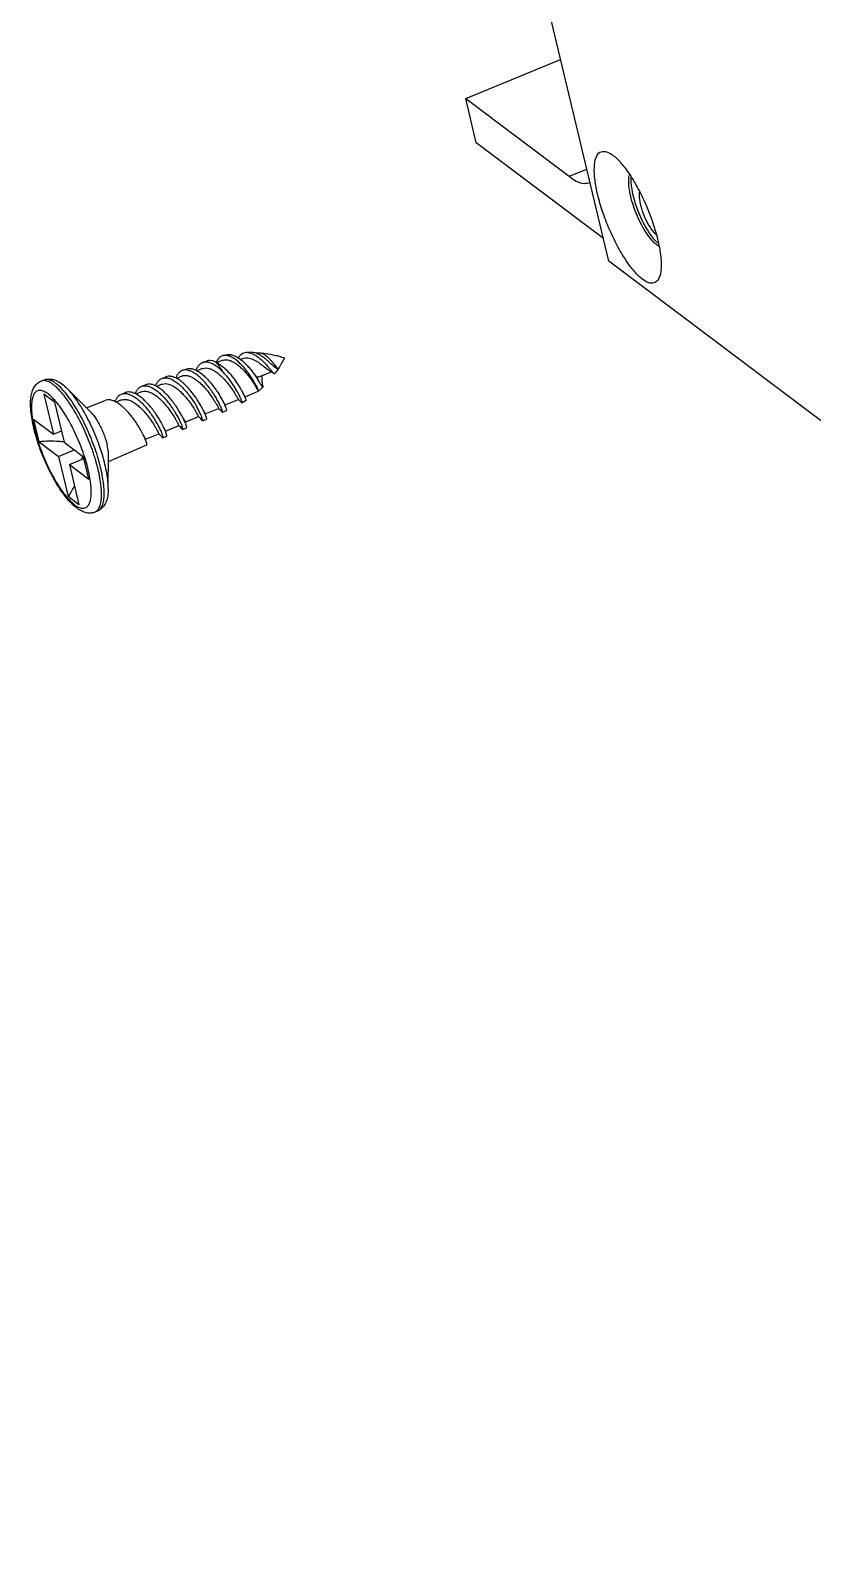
# Model space of a CAD drawing. Header units: millimetres. Extents: x 2325 to 6512, y -89 to 731.
# Drawn here: x 6195.5 to 6226.4, y 170.6 to 231 of the extents above; entities that cross this region are included whole.
import ezdxf

# ---------------------------------------------------------------- set-up
doc = ezdxf.new("R2010")
doc.units = ezdxf.units.MM
doc.layers.add('02___PRT_ALL_AXES', color=7, linetype='Continuous')

msp = doc.modelspace()

# ---------------------------------------------------------------- linework, layer by layer
at = {"color": 7, "linetype": 'Continuous'}
for p, q in [((6218.3296, 221.8797), (6204.4158, 280.1048)), ((6212.6718, 228.3138), (6216.4244, 229.8524)), ((6213.0906, 226.5614), (6212.6718, 228.3138)), ((6212.6718, 228.3138), (6216.7591, 225.2367)), ((6218.1147, 222.7789), (6213.0906, 226.5614)), ((6216.7592, 225.2366), (6217.4588, 225.5235)), ((6220.1146, 223.012), (6220.1855, 222.9331)), ((6220.2084, 222.5374), (6220.141, 222.594)), ((6220.1756, 222.6788), (6220.2903, 222.5782)), ((6286.3845, 170.6443), (6218.3296, 221.8797)), ((6203.0534, 217.9565), (6202.834, 217.8666)), ((6203.8801, 218.03), (6203.7799, 217.989)), ((6204.4038, 218.2448), (6204.3868, 218.2378)), ((6205.4519, 218.0583), (6205.3985, 218.0743)), ((6205.5051, 218.0506), (6205.4519, 218.0594)), ((6205.5051, 218.0506), (6205.4519, 218.0583)), ((6205.5051, 218.0506), (6205.4816, 218.0064)), ((6201.455, 217.3355), (6201.2368, 217.2461)), ((6202.2602, 217.6313), (6202.0541, 217.5468)), ((6202.7799, 217.896), (6202.8354, 217.8692)), ((6204.2933, 217.4413), (6204.4564, 217.2033)), ((6204.5029, 217.3062), (6204.9919, 217.5067)), ((6204.9377, 217.5348), (6205.0019, 217.5015)), ((6204.9803, 217.5623), (6205.0192, 217.5177)), ((6205.0019, 217.5015), (6205.0935, 217.4472)), ((6205.0221, 217.5145), (6205.0397, 217.4955)), ((6205.0397, 217.4955), (6205.0933, 217.447)), ((6205.0776, 217.726), (6205.0565, 217.745)), ((6205.1291, 217.6829), (6205.0776, 217.726)), ((6205.1659, 217.7145), (6205.2256, 217.6333)), ((6199.8565, 216.7145), (6199.6384, 216.625)), ((6200.6617, 217.0103), (6200.4553, 216.9256)), ((6203.776, 216.8284), (6203.7867, 216.8099)), ((6203.8386, 216.7154), (6203.947, 216.5291)), ((6203.9542, 216.5208), (6204.4704, 216.7325)), ((6204.523, 217.0965), (6204.4564, 217.2033)), ((6204.4816, 216.7383), (6204.4704, 216.7325)), ((6204.4823, 216.7379), (6204.4816, 216.7383)), ((6199.0633, 216.3893), (6198.8566, 216.3045)), ((6202.2198, 216.1405), (6202.2044, 216.1679)), ((6203.0679, 216.3518), (6203.1543, 216.2031)), ((6203.1365, 216.2125), (6203.143, 216.1989)), ((6203.143, 216.1989), (6203.1473, 216.1898)), ((6203.1473, 216.1898), (6203.183, 216.1038)), ((6203.161, 216.1956), (6203.6898, 216.4124)), ((6203.183, 216.1038), (6203.1911, 216.0767)), ((6203.8239, 216.2772), (6203.8314, 216.2734)), ((6203.9424, 216.5086), (6203.9851, 216.4035)), ((6203.947, 216.5291), (6203.9548, 216.5224)), ((6203.9654, 216.4779), (6203.9579, 216.5119)), ((6203.9786, 216.4262), (6203.9654, 216.4779)), ((6203.9856, 216.4023), (6203.9938, 216.3741)), ((6200.664, 215.4479), (6200.6314, 215.5073)), ((6201.4275, 215.8158), (6201.4158, 215.8367)), ((6201.5121, 215.6534), (6201.5812, 215.5241)), ((6201.5772, 215.5156), (6201.566, 215.5399)), ((6201.607, 215.4433), (6201.5786, 215.5125)), ((6201.5866, 215.5158), (6202.1155, 215.7326)), ((6202.2707, 215.5739), (6202.2798, 215.5689)), ((6202.2982, 215.992), (6202.3775, 215.8433)), ((6202.3702, 215.8406), (6202.3557, 215.8717)), ((6202.3999, 215.7667), (6202.3716, 215.8376)), ((6202.3799, 215.841), (6202.9087, 216.0578)), ((6203.0533, 215.9104), (6203.0609, 215.9062)), ((6195.6158, 215.2296), (6195.6053, 215.2728)), ((6195.6228, 215.2764), (6195.6327, 215.2341)), ((6199.8716, 215.1232), (6199.8428, 215.1761)), ((6199.961, 214.9426), (6200.0123, 214.8367)), ((6200.0123, 214.836), (6200.5411, 215.0528)), ((6200.7032, 214.8926), (6200.6903, 214.8927)), ((6200.7462, 215.2823), (6200.8043, 215.1621)), ((6200.8178, 215.1227), (6200.8026, 215.1601)), ((6200.8055, 215.1612), (6201.3343, 215.378)), ((6200.8055, 215.1612), (6200.8055, 215.1613)), ((6200.8237, 215.1062), (6200.8178, 215.1227)), ((6201.4843, 215.2299), (6201.4739, 215.2288)), ((6200.0233, 214.8024), (6200.0097, 214.835)), ((6200.0123, 214.836), (6200.0123, 214.8361)), ((6200.0313, 214.7813), (6200.0233, 214.8024))]:
    msp.add_line(p, q, dxfattribs=at)
for points in [[(6204.6472, 216.9775), (6204.6396, 217.0364), (6204.6298, 217.1591), (6204.6287, 217.2869), (6204.6348, 217.3603)], [(6203.6881, 216.4133), (6203.7366, 216.3658), (6203.7992, 216.3026), (6203.8239, 216.2772)], [(6201.6059, 215.4429), (6201.5969, 215.4753), (6201.5871, 215.5159)], [(6202.115, 215.7329), (6202.162, 215.6862), (6202.223, 215.6239), (6202.2707, 215.5739)], [(6202.3995, 215.7666), (6202.3901, 215.8007), (6202.3804, 215.8411)], [(6202.9082, 216.0581), (6202.9516, 216.015), (6203.0091, 215.9565), (6203.0533, 215.9104)], [(6200.5411, 215.0528), (6200.5867, 215.0069), (6200.6462, 214.9455), (6200.693, 214.896)], [(6201.3343, 215.378), (6201.3764, 215.3357), (6201.4325, 215.2779), (6201.4758, 215.2323)]]:
    msp.add_lwpolyline(points, dxfattribs=at)
for points, start_tangent, end_tangent in [([(6217.7836, 225.0917), (6217.7576, 225.5983), (6217.8232, 225.9761), (6217.9766, 226.186), (6218.2038, 226.2167), (6218.454, 226.0976)], (-0.1236137, 0.9923304), (0.8073846, -0.5900255)), ([(6218.454, 226.0976), (6218.4878, 226.0721), (6218.8108, 225.7635), (6219.154, 225.3082), (6219.4961, 224.7303), (6219.8126, 224.0679), (6220.0724, 223.3866), (6220.264, 222.7228)], (0.8073846, -0.5900255), (0.2324207, -0.9726154)), ([(6216.7591, 225.2367), (6217.3622, 224.9585), (6217.5832, 224.9983)], (0.7989041, -0.6014584), (0.9369984, 0.3493337)), ([(6219.1166, 225.0743), (6219.1544, 225.2901), (6219.1579, 225.2988)], (0.0341464, 0.9994168), (0.3787399, 0.9255031)), ([(6219.2022, 225.187), (6219.2054, 224.9847)], (-0.1153367, -0.9933265), (0.0894071, -0.9959952)), ([(6217.8925, 224.5083), (6217.7836, 225.0917)], (-0.2324207, 0.9726153), (-0.1236137, 0.9923304)), ([(6219.1318, 224.7848), (6219.1166, 225.0743)], (-0.1241098, 0.9922685), (0.0341464, 0.9994168)), ([(6219.1939, 224.4509), (6219.1318, 224.7848)], (-0.2324208, 0.9726153), (-0.1241098, 0.9922685)), ([(6219.2054, 224.9847), (6219.282, 224.487)], (0.0894071, -0.9959952), (0.2324207, -0.9726153)), ([(6219.541, 224.6161), (6219.5316, 224.4117)], (-0.3606844, -0.9326879), (0.1182809, -0.9929802)), ([(6219.0025, 221.9229), (6218.6603, 222.5008), (6218.3439, 223.1632), (6218.0841, 223.8444), (6217.8925, 224.5083)], (-0.5523353, 0.8336221), (-0.2324207, 0.9726154)), ([(6219.3032, 224.0719), (6219.1939, 224.4509)], (-0.3182601, 0.9480034), (-0.2324209, 0.9726153)), ([(6219.282, 224.487), (6219.4618, 223.9117), (6219.7174, 223.3463), (6220.0098, 222.8769)], (0.2324207, -0.9726153), (0.5900413, -0.8073731)), ([(6219.8277, 222.9744), (6219.6321, 223.3046), (6219.4516, 223.683), (6219.3032, 224.0719)], (-0.55215, 0.8337448), (-0.3182601, 0.9480034)), ([(6219.5316, 224.4117), (6219.5922, 224.0629)], (0.1182809, -0.9929802), (0.2412258, -0.970469)), ([(6219.5922, 224.0629), (6219.7275, 223.6658), (6219.9129, 223.2928), (6220.1146, 223.012)], (0.2412258, -0.970469), (0.6294189, -0.7770662)), ([(6220.141, 222.594), (6220.0237, 222.714), (6219.8277, 222.9744)], (-0.7413543, 0.6711139), (-0.55215, 0.8337448)), ([(6220.0098, 222.8769), (6220.1756, 222.6788)], (0.5900413, -0.8073731), (0.7072598, -0.7069537)), ([(6220.3034, 222.4765), (6220.2084, 222.5374)], (-0.9049044, 0.4256149), (-0.7903651, 0.6126362)), ([(6220.264, 222.7228), (6220.3728, 222.1394), (6220.3989, 221.6328), (6220.3766, 221.4099)], (0.2324207, -0.9726153), (-0.1856335, -0.9826191)), ([(6220.3766, 221.4099), (6220.3333, 221.255), (6220.1798, 221.0451), (6219.9527, 221.0144), (6219.6687, 221.1589), (6219.3457, 221.4676), (6219.0025, 221.9229)], (-0.1856335, -0.9826191), (-0.5523353, 0.8336221)), ([(6202.7799, 217.896), (6202.6417, 217.9404), (6202.513, 217.9473), (6202.4229, 217.9257)], (-0.9157516, 0.4017449), (-0.932864, -0.3602287)), ([(6203.0816, 218.1455), (6203.0738, 218.1435), (6202.972, 218.0941), (6202.8866, 218.0078), (6202.8194, 217.887), (6202.8151, 217.8767)], (-0.9698052, -0.2438808), (-0.3759616, -0.9266352)), ([(6203.0535, 217.9565), (6203.1255, 217.9771), (6203.2433, 217.9788), (6203.3707, 217.9468), (6203.5043, 217.8836), (6203.5116, 217.8793)], (0.9257308, 0.378183), (0.863787, -0.5038571)), ([(6204.3027, 217.1125), (6204.2146, 217.2579), (6204.1108, 217.4128), (6203.9933, 217.5697), (6203.8653, 217.7209), (6203.7298, 217.8589), (6203.5907, 217.9769), (6203.4518, 218.0687), (6203.3169, 218.1293), (6203.1898, 218.1549), (6203.0816, 218.1455)], (-0.4989127, 0.8666522), (-0.9698052, -0.2438808)), ([(6203.246, 218.1835), (6203.3369, 218.1906), (6203.4643, 218.1675), (6203.5996, 218.11), (6203.7391, 218.022), (6203.8789, 217.9087), (6204.015, 217.7763), (6204.1438, 217.632), (6204.2621, 217.4832), (6204.2933, 217.4413)], (0.9787238, 0.2051822), (0.5921425, -0.8058332)), ([(6203.6897, 218.0528), (6203.7348, 218.1258), (6203.8142, 218.2077), (6203.9082, 218.2577), (6204.0063, 218.2748)], (0.4592006, 0.8883326), (0.9994827, 0.032162)), ([(6203.8801, 218.03), (6203.9654, 218.0527), (6204.0646, 218.054), (6204.1684, 218.0333), (6204.2739, 217.9941), (6204.3786, 217.9402), (6204.48, 217.8765), (6204.5761, 217.8075), (6204.6652, 217.738), (6204.7459, 217.6726), (6204.8177, 217.6152), (6204.8801, 217.5691), (6204.9337, 217.5368), (6204.9377, 217.5348)], (0.925417, 0.3789503), (0.8983403, -0.4393002)), ([(6204.0063, 218.2748), (6204.0145, 218.275), (6204.1285, 218.2609), (6204.2481, 218.2185), (6204.3724, 218.1503), (6204.4961, 218.0616), (6204.6134, 217.9606), (6204.7219, 217.8541), (6204.8217, 217.7465), (6204.9085, 217.6466), (6204.9803, 217.5623)], (0.9994827, 0.032162), (0.651073, -0.7590151)), ([(6204.3877, 218.2403), (6204.32, 218.2612), (6204.2099, 218.2763)], (-0.9389262, 0.3441185), (-0.9998797, 0.0155094)), ([(6205.0565, 217.745), (6204.98, 217.8159), (6204.8875, 217.9013), (6204.785, 217.991), (6204.6729, 218.0793), (6204.5552, 218.1582), (6204.437, 218.2203), (6204.3877, 218.2403)], (-0.7405659, 0.6719838), (-0.9389262, 0.3441185)), ([(6204.4038, 218.2447), (6204.4508, 218.2582), (6204.5158, 218.2604)], (0.9256985, 0.3782623), (0.996157, -0.0875856)), ([(6204.5158, 218.2604), (6204.5369, 218.2578), (6204.6275, 218.2312), (6204.7191, 218.1828), (6204.8118, 218.1153), (6204.9009, 218.035), (6204.9819, 217.9495), (6205.0542, 217.8636), (6205.1158, 217.7836), (6205.1659, 217.7145)], (0.996157, -0.0875856), (0.5812181, -0.8137478)), ([(6205.3985, 218.0743), (6205.3899, 218.0773), (6205.3175, 218.1036), (6205.2399, 218.1305), (6205.1801, 218.1478)], (-0.9464015, 0.3229926), (-0.969199, 0.2462789)), ([(6201.2379, 217.2482), (6201.1245, 217.2975), (6200.9896, 217.3269), (6200.8665, 217.318), (6200.8244, 217.3046)], (-0.886053, 0.4635839), (-0.9316736, -0.3632964)), ([(6201.4627, 217.5526), (6201.4086, 217.5259), (6201.3139, 217.443), (6201.2383, 217.3234), (6201.2106, 217.2578)], (-0.9321308, -0.3621218), (-0.3488041, -0.9371957)), ([(6201.455, 217.3354), (6201.5105, 217.3528), (6201.6289, 217.3594), (6201.7577, 217.3308), (6201.8935, 217.2693), (6202.0328, 217.1786), (6202.1716, 217.0637), (6202.3063, 216.9308), (6202.4331, 216.7867), (6202.549, 216.6387), (6202.651, 216.4945), (6202.7372, 216.3611), (6202.8061, 216.2456), (6202.8571, 216.1539), (6202.8903, 216.091), (6202.906, 216.0594)], (0.9252905, 0.3792592), (0.5295309, 0.8482907)), ([(6201.8976, 217.4844), (6201.7863, 217.5369), (6201.6476, 217.5729), (6201.5206, 217.5695), (6201.4627, 217.5526)], (-0.8744485, 0.4851184), (-0.9321308, -0.3621218)), ([(6201.6215, 217.6143), (6201.6623, 217.6274), (6201.7839, 217.6368), (6201.9172, 217.6086), (6202.0543, 217.5472)], (0.9316697, 0.3633065), (0.8755768, -0.483079)), ([(6203.0609, 215.9325), (6203.042, 215.9961), (6203.0033, 216.0941), (6202.9444, 216.2217), (6202.8655, 216.3729), (6202.7679, 216.5407), (6202.6533, 216.7176), (6202.5243, 216.8955), (6202.3841, 217.0665), (6202.2362, 217.2229), (6202.0845, 217.3574), (6201.9332, 217.4638), (6201.8976, 217.4844)], (-0.1916716, 0.9814591), (-0.8744485, 0.4851184)), ([(6202.2681, 217.8656), (6202.2448, 217.8556), (6202.1456, 217.7846), (6202.0649, 217.6766), (6202.014, 217.5647)], (-0.9328003, -0.3603936), (-0.341052, -0.9400444)), ([(6202.0543, 217.5472), (6202.059, 217.5446), (6202.2058, 217.4481), (6202.3538, 217.3236), (6202.4993, 217.1768), (6202.6385, 217.0139), (6202.7681, 216.8421), (6202.885, 216.6688), (6202.9847, 216.5044)], (0.8755768, -0.483079), (0.5003878, -0.8658014)), ([(6202.2602, 217.6313), (6202.2893, 217.6417), (6202.4019, 217.657), (6202.5252, 217.6384), (6202.656, 217.5877), (6202.7909, 217.5082), (6202.9263, 217.4044), (6203.0586, 217.2818), (6203.1845, 217.1467), (6203.3006, 217.006), (6203.4042, 216.8668), (6203.4933, 216.7362), (6203.5661, 216.6208), (6203.622, 216.5264), (6203.6608, 216.4582), (6203.6831, 216.4199)], (0.9247002, 0.3806962), (0.7098728, -0.7043299)), ([(6203.0767, 217.5003), (6202.9273, 217.6392), (6202.777, 217.7522), (6202.6299, 217.8337), (6202.4898, 217.8797), (6202.3604, 217.8874), (6202.2681, 217.8656)], (-0.7017672, 0.7124064), (-0.9328003, -0.3603936)), ([(6202.7799, 217.896), (6202.8521, 217.8231), (6202.9267, 217.7314), (6203.0022, 217.6229), (6203.0767, 217.5003)], (0.7456131, -0.6663791), (0.495189, -0.8687853)), ([(6202.8354, 217.8692), (6202.9181, 217.821), (6203.0594, 217.7175), (6203.2004, 217.5902), (6203.3375, 217.4446), (6203.4676, 217.287), (6203.5874, 217.124), (6203.6945, 216.9628), (6203.776, 216.8284)], (0.8857965, -0.4640739), (0.5026486, -0.8644908)), ([(6203.8294, 216.3071), (6203.8097, 216.3702), (6203.7728, 216.4624), (6203.7183, 216.5799), (6203.6464, 216.7178), (6203.5581, 216.8705), (6203.4547, 217.0316), (6203.3382, 217.1947), (6203.2113, 217.3531), (6203.0767, 217.5003)], (-0.3411074, 0.9400243), (-0.7017672, 0.7124064)), ([(6203.5116, 217.8793), (6203.6406, 217.7929), (6203.7759, 217.6799), (6203.9066, 217.5505), (6204.0292, 217.4114), (6204.1408, 217.2697), (6204.2388, 217.1327), (6204.3212, 217.0074), (6204.3868, 216.9002), (6204.4351, 216.8168), (6204.4664, 216.7617), (6204.4807, 216.7391)], (0.863787, -0.5038571), (0.7244253, -0.6893533)), ([(6204.3604, 217.3462), (6204.3715, 217.339), (6204.4227, 217.3118), (6204.4658, 217.3006), (6204.5022, 217.306), (6204.5029, 217.3062)], (0.8345739, -0.550896), (0.9267074, 0.3757838)), ([(6205.0781, 217.7267), (6205.1219, 217.6935), (6205.1779, 217.6562), (6205.2256, 217.6333)], (0.7876143, -0.6161685), (0.9435996, -0.3310888)), ([(6205.0933, 217.447), (6205.1187, 217.438), (6205.1397, 217.4502)], (0.8218838, -0.5696552), (0.6732995, 0.7393699)), ([(6205.2256, 217.6333), (6205.1978, 217.6402), (6205.1658, 217.6569), (6205.1291, 217.6829)], (-0.9969595, 0.0779214), (-0.7898825, 0.6132582)), ([(6195.6053, 215.2728), (6195.5326, 215.6247), (6195.4879, 215.9585), (6195.4751, 216.2712), (6195.4991, 216.5483), (6195.5566, 216.7645), (6195.6446, 216.9328), (6195.7593, 217.0565), (6195.8937, 217.1362)], (-0.2324207, 0.9726153), (0.9252534, 0.3793497)), ([(6197.7502, 213.64), (6197.6554, 213.9921), (6197.5367, 214.3556), (6197.3972, 214.7211), (6197.2404, 215.0796), (6197.07, 215.4222), (6196.8903, 215.7406), (6196.7057, 216.0269), (6196.5208, 216.2741), (6196.3401, 216.476), (6196.168, 216.6276), (6196.0088, 216.7253), (6195.8664, 216.7667), (6195.7444, 216.7507), (6195.6456, 216.6777), (6195.5726, 216.5495), (6195.5272, 216.3693), (6195.5105, 216.1415), (6195.5228, 215.8718), (6195.5639, 215.5667), (6195.6228, 215.2764)], (-0.2324207, 0.9726153), (0.2253457, -0.9742789)), ([(6197.9771, 214.2344), (6197.9161, 214.4156), (6197.7698, 214.8057), (6197.6053, 215.1899), (6197.4263, 215.5598), (6197.2368, 215.907), (6197.041, 216.2238), (6196.8433, 216.5032), (6196.6481, 216.7387), (6196.4598, 216.9253), (6196.2826, 217.0587), (6196.1204, 217.136), (6195.9769, 217.1554), (6195.8938, 217.1359)], (-0.3085086, 0.9512216), (-0.9271973, -0.3745732)), ([(6196.0011, 217.1802), (6196.1538, 217.2179), (6196.3247, 217.2096), (6196.5081, 217.1494), (6196.704, 217.0318), (6196.9185, 216.846)], (0.9252534, 0.3793497), (0.7087267, -0.7054831)), ([(6197.7667, 215.1132), (6197.7128, 215.234), (6197.5338, 215.6039), (6197.3442, 215.9511), (6197.1485, 216.2679), (6196.9508, 216.5472), (6196.7556, 216.7828), (6196.5673, 216.9694), (6196.39, 217.1028), (6196.2279, 217.1801), (6196.0843, 217.1995), (6196.0012, 217.18)], (-0.4012145, 0.9159841), (-0.9271974, -0.374573)), ([(6198.415, 213.8418), (6198.3146, 214.2146), (6198.1891, 214.5989), (6198.0417, 214.9853), (6197.8758, 215.3644), (6197.6957, 215.7267), (6197.5057, 216.0633), (6197.3105, 216.366), (6197.1149, 216.6273), (6196.9238, 216.8408), (6196.9185, 216.846)], (-0.2324207, 0.9726153), (-0.7084629, 0.705748)), ([(6199.6396, 216.6275), (6199.5335, 216.6742), (6199.3963, 216.7056), (6199.2696, 216.6974), (6199.2258, 216.6836)], (-0.8866411, 0.4624582), (-0.9315169, -0.363698)), ([(6199.6119, 216.6372), (6199.6333, 216.689), (6199.7058, 216.8103), (6199.7969, 216.8964), (6199.8641, 216.9316)], (0.3504885, 0.936567), (0.931555, 0.3636005)), ([(6199.8565, 216.7144), (6199.8951, 216.7276), (6200.0139, 216.7396), (6200.1439, 216.7148), (6200.2819, 216.6554), (6200.424, 216.5651), (6200.5663, 216.4488), (6200.7049, 216.3127), (6200.8359, 216.1639), (6200.9561, 216.0098), (6201.0624, 215.8583), (6201.1525, 215.717), (6201.2249, 215.5931), (6201.2788, 215.4929), (6201.3141, 215.4218), (6201.3316, 215.3838), (6201.3331, 215.3815), (6201.3346, 215.3797)], (0.924757, 0.3805581), (0.9826234, -0.1856107)), ([(6199.8641, 216.9316), (6199.9072, 216.9452), (6200.0328, 216.9537), (6200.168, 216.9234), (6200.3119, 216.8567), (6200.4635, 216.7549), (6200.6163, 216.6237), (6200.7636, 216.4721), (6200.9045, 216.3043), (6201.0378, 216.1243), (6201.1576, 215.9429), (6201.2595, 215.7711)], (0.931555, 0.3636005), (0.489696, -0.8718932)), ([(6200.4559, 216.9267), (6200.3256, 216.9855), (6200.1906, 217.0155), (6200.0654, 217.0067), (6200.023, 216.9933)], (-0.8762015, 0.481945), (-0.9315333, -0.3636559)), ([(6200.4152, 216.9438), (6200.4399, 217.0042), (6200.512, 217.1242), (6200.6024, 217.2093), (6200.6695, 217.2445)], (0.3427866, 0.9394133), (0.931543, 0.3636312)), ([(6201.4158, 215.8367), (6201.3139, 216.0083), (6201.1942, 216.1893), (6201.061, 216.3687), (6200.9203, 216.5359), (6200.7731, 216.6872), (6200.6205, 216.8179), (6200.4692, 216.9192), (6200.4559, 216.9267)], (-0.4903907, 0.8715027), (-0.8762015, 0.481945)), ([(6200.6618, 217.0102), (6200.6917, 217.0209), (6200.8066, 217.0359), (6200.9325, 217.0157), (6201.0663, 216.9622), (6201.2043, 216.8788), (6201.3428, 216.7701), (6201.4782, 216.6419), (6201.6068, 216.5009), (6201.7252, 216.354), (6201.8308, 216.2088), (6201.9212, 216.0724), (6201.9948, 215.9517), (6202.0507, 215.853), (6202.0889, 215.7814), (6202.11, 215.7409), (6202.1155, 215.7342), (6202.1158, 215.734)], (0.9246645, 0.3807827), (0.8216827, -0.5699453)), ([(6200.6695, 217.2445), (6200.7116, 217.2578), (6200.836, 217.2667), (6200.97, 217.2373), (6201.1124, 217.1721), (6201.2626, 217.0722), (6201.414, 216.9432), (6201.56, 216.794), (6201.6997, 216.6289), (6201.8318, 216.4518), (6201.9508, 216.2732), (6202.0521, 216.1039)], (0.931543, 0.3636312), (0.4932557, -0.8698844)), ([(6202.2044, 216.1679), (6202.1025, 216.3379), (6201.985, 216.514), (6201.8539, 216.6895), (6201.7132, 216.8558), (6201.5662, 217.0057), (6201.4167, 217.1328), (6201.268, 217.2317), (6201.2379, 217.2482)], (-0.4939507, 0.8694899), (-0.886053, 0.4635839)), ([(6203.7867, 216.8099), (6203.8624, 216.672), (6203.9208, 216.555), (6203.9399, 216.5142)], (0.4982353, -0.8670418), (0.4150899, -0.9097804)), ([(6204.3027, 217.1125), (6204.3629, 217.0036), (6204.4115, 216.9082), (6204.4471, 216.8316), (6204.4698, 216.777), (6204.4808, 216.7459), (6204.4823, 216.7379)], (0.4989127, -0.8666522), (-0.7049975, -0.7092098)), ([(6204.6533, 216.8955), (6204.6439, 216.8987), (6204.6207, 216.9327), (6204.5822, 216.9973), (6204.5271, 217.0898), (6204.5231, 217.0965)], (-0.9998368, 0.0180659), (-0.511206, 0.8594582)), ([(6204.6469, 216.9775), (6204.6542, 216.9243), (6204.6544, 216.8956), (6204.6533, 216.8955)], (0.082378, -0.9966012), (-0.9998368, 0.0180659)), ([(6198.8575, 216.3061), (6198.7332, 216.3626), (6198.5957, 216.3942), (6198.4683, 216.386), (6198.4245, 216.3722)], (-0.8768611, 0.4807438), (-0.9315338, -0.3636547)), ([(6198.8164, 216.3231), (6198.8388, 216.3781), (6198.9116, 216.5009), (6199.0033, 216.5879), (6199.0711, 216.6234)], (0.3443263, 0.93885), (0.9315432, 0.3636308)), ([(6199.8428, 215.1761), (6199.7395, 215.353), (6199.6179, 215.5397), (6199.4824, 215.7248), (6199.3391, 215.8975), (6199.1893, 216.0536), (6199.0338, 216.1887), (6198.8795, 216.2937), (6198.8575, 216.3061)], (-0.4835591, 0.8753117), (-0.8768611, 0.4807438)), ([(6199.0633, 216.3892), (6199.0941, 216.4001), (6199.2113, 216.4148), (6199.3399, 216.3929), (6199.4766, 216.3366), (6199.6177, 216.2493), (6199.7594, 216.1358), (6199.8978, 216.0021), (6200.0291, 215.855), (6200.1499, 215.702), (6200.2574, 215.5506), (6200.3491, 215.4085), (6200.4234, 215.2826), (6200.4794, 215.1796), (6200.517, 215.1046), (6200.5369, 215.0619), (6200.5406, 215.0543), (6200.5411, 215.0535)], (0.924629, 0.3808691), (0.9962875, -0.0860889)), ([(6199.0711, 216.6234), (6199.1145, 216.6371), (6199.2411, 216.6455), (6199.3776, 216.6145), (6199.5228, 216.5466), (6199.6759, 216.443), (6199.8302, 216.3096), (6199.9788, 216.1556), (6200.1211, 215.9851), (6200.2555, 215.8023), (6200.3764, 215.618), (6200.4791, 215.4433)], (0.9315432, 0.3636308), (0.4862802, -0.8738029)), ([(6200.6314, 215.5073), (6200.5281, 215.6827), (6200.4075, 215.8663), (6200.2744, 216.0469), (6200.1331, 216.2161), (6199.9837, 216.3708), (6199.8297, 216.5039), (6199.6778, 216.6065), (6199.6396, 216.6275)], (-0.4869402, 0.8734353), (-0.8866411, 0.4624582)), ([(6202.2829, 215.5754), (6202.2756, 215.6171), (6202.2497, 215.6954), (6202.2038, 215.8063), (6202.1377, 215.9446), (6202.0521, 216.1039)], (0.8129543, 0.5823275), (-0.4932557, 0.8698844)), ([(6202.3557, 215.8717), (6202.2896, 216.0096), (6202.2198, 216.1405)], (-0.4239905, 0.9056666), (-0.4882386, 0.8727102)), ([(6202.9865, 216.5013), (6203.0708, 216.347), (6203.1365, 216.2125)], (0.499716, -0.8661893), (0.4321562, -0.9017988)), ([(6203.8315, 216.276), (6203.8331, 216.2761), (6203.8294, 216.3071)], (0.9994943, -0.0317995), (-0.3411074, 0.9400243)), ([(6201.2595, 215.7711), (6201.3438, 215.6127), (6201.4102, 215.4725), (6201.4564, 215.3595), (6201.4823, 215.28), (6201.4899, 215.2352)], (0.489696, -0.8718932), (-0.6014378, -0.7989196)), ([(6201.566, 215.5399), (6201.4998, 215.6794), (6201.4275, 215.8158)], (-0.4196858, 0.9076695), (-0.4861034, 0.8739013)), ([(6202.4306, 215.639), (6202.4351, 215.6416), (6202.4275, 215.6841), (6202.4019, 215.7603)], (0.9283062, 0.3718166), (-0.2873006, 0.9578405)), ([(6203.061, 215.9064), (6203.0615, 215.9065), (6203.0609, 215.9325)], (0.9995195, -0.0309962), (-0.1916716, 0.9814591)), ([(6203.1911, 216.0767), (6203.2105, 216.0258), (6203.2197, 215.9822), (6203.2149, 215.977)], (0.283865, -0.9588643), (-0.796975, -0.6040124)), ([(6198.018, 211.9548), (6197.864, 211.917), (6197.6923, 211.9258), (6197.5091, 211.9865), (6197.3139, 212.1041), (6197.1007, 212.2888), (6196.8892, 212.5248), (6196.6858, 212.7981), (6196.49, 213.1037), (6196.3034, 213.4364), (6196.1286, 213.79), (6195.9684, 214.1576), (6195.826, 214.532), (6195.7041, 214.906), (6195.6158, 215.2296)], (-0.9252534, -0.3793497), (-0.2391499, 0.9709827)), ([(6195.6327, 215.2341), (6195.7275, 214.882), (6195.8462, 214.5185), (6195.9856, 214.153), (6196.1425, 213.7946), (6196.3129, 213.4519), (6196.4926, 213.1335), (6196.6772, 212.8472), (6196.8621, 212.6), (6197.0428, 212.3982), (6197.2149, 212.2465), (6197.3741, 212.1488), (6197.5165, 212.1074), (6197.6385, 212.1234), (6197.7373, 212.1964), (6197.8103, 212.3246), (6197.8557, 212.5048), (6197.8724, 212.7326), (6197.8601, 213.0024), (6197.819, 213.3075), (6197.7502, 213.64)], (0.2324207, -0.9726153), (-0.2324207, 0.9726153)), ([(6198.2491, 213.6968), (6198.1485, 214.0724), (6198.0236, 214.4596), (6197.8773, 214.8497), (6197.7667, 215.1132)], (-0.2324207, 0.9726153), (-0.4012145, 0.9159841)), ([(6200.0097, 214.835), (6199.9946, 214.8692), (6199.9279, 215.0135), (6199.8716, 215.1232)], (-0.3973301, 0.9176758), (-0.4717979, 0.8817067)), ([(6200.4791, 215.4433), (6200.5637, 215.2828), (6200.6303, 215.1404), (6200.6764, 215.0254), (6200.7022, 214.9443), (6200.7093, 214.8985)], (0.4862802, -0.8738029), (-0.5829331, -0.8125202)), ([(6200.8026, 215.1601), (6200.7823, 215.2058), (6200.7162, 215.3467), (6200.664, 215.4479)], (-0.3949753, 0.9186917), (-0.4735619, 0.8807605)), ([(6200.8557, 214.9584), (6200.8616, 214.9639), (6200.8545, 215.0094), (6200.8286, 215.0909), (6200.8237, 215.1062)], (0.8416724, 0.5399885), (-0.3214787, 0.9469168)), ([(6201.6407, 215.2973), (6201.6463, 215.303), (6201.6384, 215.3478), (6201.6123, 215.4273)], (0.8200582, 0.5722801), (-0.2938091, 0.9558641)), ([(6200.0664, 214.6176), (6200.0729, 214.6237), (6200.0662, 214.6703), (6200.0408, 214.7527), (6200.0313, 214.7813)], (0.8392051, 0.543815), (-0.3392058, 0.9407122)), ([(6198.1416, 213.6528), (6198.041, 214.0284), (6197.9771, 214.2344)], (-0.2324207, 0.9726153), (-0.3085086, 0.9512216)), ([(6198.1254, 211.9991), (6198.1639, 212.0184), (6198.261, 212.1148), (6198.3313, 212.2664), (6198.3733, 212.4699), (6198.386, 212.7207), (6198.3692, 213.0133), (6198.3232, 213.3411), (6198.2491, 213.6968)], (0.9271974, 0.3745731), (-0.2324207, 0.9726153)), ([(6198.5443, 212.8808), (6198.5313, 213.1673), (6198.4878, 213.4898), (6198.415, 213.8418)], (0.0092216, 0.9999575), (-0.2324207, 0.9726153)), ([(6198.1086, 212.0159), (6198.1535, 212.0707), (6198.2239, 212.2223), (6198.2659, 212.4258), (6198.2786, 212.6767), (6198.2618, 212.9693), (6198.2158, 213.2971), (6198.1416, 213.6528)], (0.7073838, 0.7068297), (-0.2324207, 0.9726153)), ([(6198.5443, 212.8808), (6198.5218, 212.5976), (6198.4648, 212.3765), (6198.3765, 212.205), (6198.2609, 212.0793), (6198.1255, 211.9988)], (-0.0095049, -0.9999548), (-0.9252534, -0.3793497)), ([(6198.0179, 211.955), (6198.0565, 211.9744), (6198.1086, 212.0159)], (0.9271973, 0.3745733), (0.7073838, 0.7068297))]:
    msp.add_spline(points, degree=3, dxfattribs=dict(at, start_tangent=start_tangent, end_tangent=end_tangent))
at = {"layer": '02___PRT_ALL_AXES', "color": 7, "linetype": 'Continuous'}
for p, q in [((6202.268, 217.8656), (6202.4228, 217.9258)), ((6203.0816, 218.1455), (6203.246, 218.1835)), ((6204.0063, 218.2748), (6204.2099, 218.2763)), ((6205.4826, 218.0059), (6205.4332, 217.9122)), ((6205.5051, 218.0506), (6205.4826, 218.0059)), ((6200.6696, 217.2446), (6200.8244, 217.3047)), ((6201.4627, 217.5527), (6201.6215, 217.6144)), ((6195.8937, 217.1362), (6196.0011, 217.1802)), ((6196.9185, 216.846), (6197.8496, 215.9193)), ((6199.8642, 216.9317), (6200.023, 216.9934)), ((6204.6532, 216.8937), (6204.4823, 216.7379)), ((6195.9949, 216.6253), (6196.375, 215.0346)), ((6196.4184, 216.3065), (6195.9949, 216.6253)), ((6196.4184, 216.3065), (6196.7985, 214.7158)), ((6197.6836, 216.0845), (6198.4246, 216.3724)), ((6199.0711, 216.6235), (6199.2259, 216.6837)), ((6203.9931, 216.3724), (6203.8314, 216.2734)), ((6195.8156, 214.7372), (6195.6062, 215.6134)), ((6195.6062, 215.6134), (6196.375, 215.0346)), ((6202.2798, 215.5689), (6202.4323, 215.6347)), ((6203.0609, 215.9062), (6203.2174, 215.9737)), ((6196.375, 215.0346), (6196.6913, 215.1643)), ((6200.7055, 214.8891), (6200.8579, 214.9549)), ((6201.4866, 215.2263), (6201.643, 215.2939)), ((6195.8156, 214.7372), (6196.5844, 214.1584)), ((6196.5844, 214.1584), (6197.2023, 214.4117)), ((6196.7985, 214.7158), (6197.5673, 214.1369)), ((6198.5545, 213.9603), (6200.0687, 214.6141)), ((6196.5844, 214.1584), (6196.9645, 212.5676)), ((6197.0079, 213.8395), (6197.5821, 214.075)), ((6197.0079, 213.8395), (6197.388, 212.2488)), ((6197.0079, 213.8395), (6197.7767, 213.2607)), ((6197.513, 214.044), (6197.5242, 214.1707)), ((6197.7767, 213.2607), (6197.5673, 214.1369)), ((6198.5443, 212.8808), (6198.5567, 214.1944)), ((6197.388, 212.2488), (6196.9645, 212.5676)), ((6198.018, 211.9548), (6198.1255, 211.9988))]:
    msp.add_line(p, q, dxfattribs=at)
for points, start_tangent, end_tangent in [([(6204.5158, 218.2604), (6204.7535, 218.2327), (6205.1555, 218.154), (6205.1801, 218.1478)], (0.9961415, -0.087762), (0.9691877, -0.2463234)), ([(6205.4332, 217.9122), (6205.3579, 217.78), (6205.1731, 217.4961), (6205.1399, 217.45)], (-0.4783966, -0.8781439), (-0.5902681, -0.8072073)), ([(6197.8496, 215.9193), (6197.8723, 215.8959), (6197.9774, 215.7697), (6198.0839, 215.6132), (6198.1876, 215.4324), (6198.2847, 215.2341), (6198.3713, 215.026), (6198.4442, 214.8161), (6198.5005, 214.6124)], (0.7085112, -0.7056996), (0.2324207, -0.9726153)), ([(6196.7967, 214.7295), (6196.5966, 214.748), (6196.2172, 214.7576), (6195.8156, 214.7372)], (-0.9930245, 0.1179082), (-0.9963091, -0.0858378)), ([(6198.5568, 214.1944), (6198.5556, 214.2547), (6198.5381, 214.4229), (6198.5005, 214.6124)], (0.009392, 0.9999559), (-0.2324207, 0.9726153)), ([(6196.9645, 212.5676), (6197.1808, 212.9382), (6197.2113, 213.0004)], (0.5563282, 0.8309626), (0.4314923, 0.9021166))]:
    msp.add_spline(points, degree=3, dxfattribs=dict(at, start_tangent=start_tangent, end_tangent=end_tangent))

doc.saveas('drawing.dxf')
